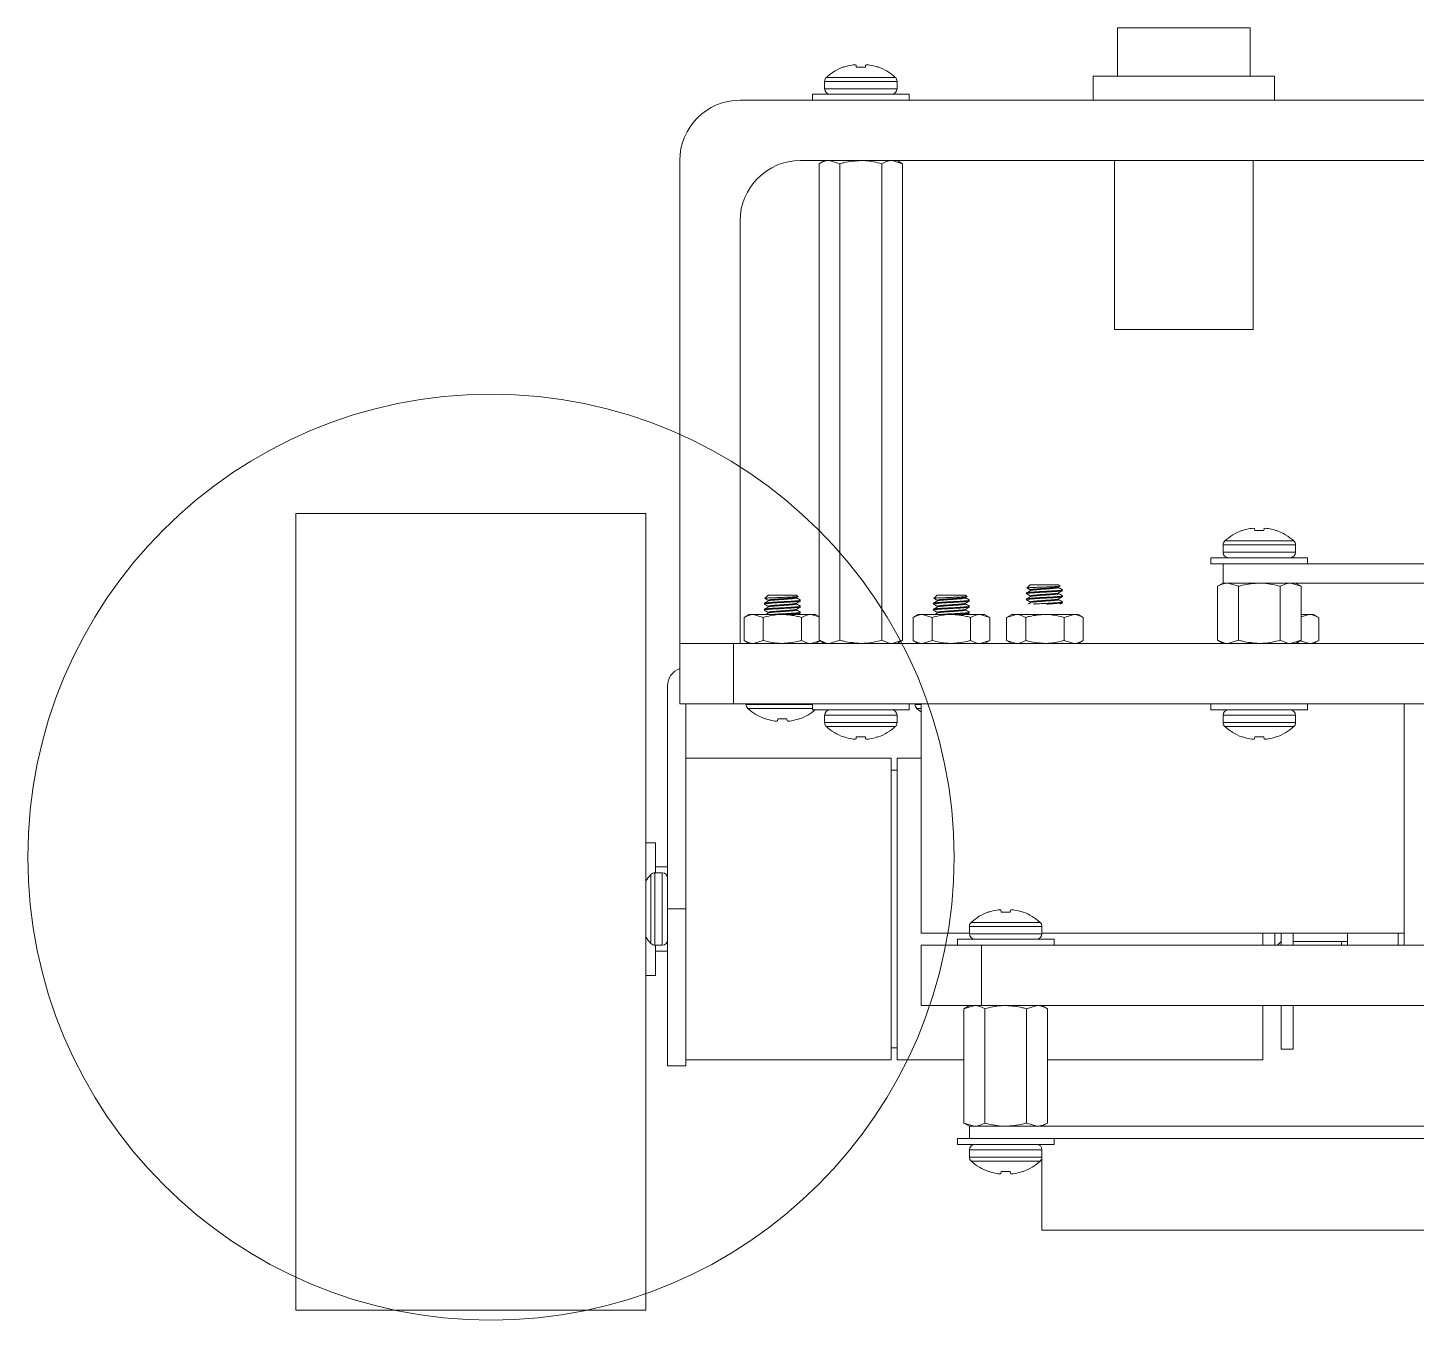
# Model space of a CAD drawing. Header units: inches. Extents: x -1846 to 3013, y 0 to 1997.
# Drawn here: x 2084.9 to 2142.4, y 309.6 to 363.2 of the extents above; entities that cross this region are included whole.
import ezdxf

# ---------------------------------------------------------------- set-up
doc = ezdxf.new("R2010")
doc.units = ezdxf.units.IN
doc.layers.get('0').update_dxf_attribs({"color": 2, "lineweight": 0})

msp = doc.modelspace()

# ---------------------------------------------------------------- linework, layer by layer
for p, q in [((2130.061, 363.179), (2130.061, 361.179)), ((2130.061, 363.179), (2135.561, 363.179)), ((2135.561, 363.179), (2135.561, 361.179)), ((2118.009, 361.125), (2120.863, 361.125)), ((2118.719, 361.554), (2118.745, 361.554)), ((2119.24, 361.637), (2119.247, 361.554)), ((2119.247, 361.554), (2119.625, 361.554)), ((2119.625, 361.554), (2119.632, 361.637)), ((2120.127, 361.554), (2120.152, 361.554)), ((2129.061, 361.179), (2129.061, 360.179)), ((2129.061, 361.179), (2136.561, 361.179)), ((2136.561, 361.179), (2136.561, 360.179)), ((2117.936, 360.959), (2117.936, 360.654)), ((2117.936, 360.959), (2120.936, 360.959)), ((2117.936, 360.654), (2120.936, 360.654)), ((2120.936, 360.654), (2120.936, 360.959)), ((2114.436, 360.179), (2194.436, 360.179)), ((2117.436, 360.429), (2117.436, 360.179)), ((2117.436, 360.429), (2121.436, 360.429)), ((2121.436, 360.179), (2121.436, 360.429)), ((2111.936, 337.679), (2111.936, 357.679)), ((2116.936, 357.679), (2191.936, 357.679)), ((2117.936, 357.679), (2117.704, 357.545)), ((2118.57, 357.545), (2118.137, 357.679)), ((2121.168, 357.545), (2120.735, 357.679)), ((2121.168, 357.545), (2120.936, 357.679)), ((2129.936, 350.679), (2129.936, 357.679)), ((2135.686, 350.679), (2135.686, 357.679)), ((2117.704, 357.545), (2117.704, 337.813)), ((2118.57, 357.545), (2118.57, 337.813)), ((2120.302, 357.545), (2120.302, 337.813)), ((2121.168, 357.545), (2121.168, 337.813)), ((2114.436, 355.179), (2114.436, 337.679)), ((2135.686, 350.679), (2129.936, 350.679)), ((2096.036, 310.067), (2096.036, 343.064)), ((2096.036, 343.064), (2110.536, 343.064)), ((2110.536, 310.067), (2110.536, 343.064)), ((2135.219, 342.354), (2135.245, 342.354)), ((2135.74, 342.437), (2135.747, 342.354)), ((2135.747, 342.354), (2136.125, 342.354)), ((2136.125, 342.354), (2136.132, 342.437)), ((2136.627, 342.354), (2136.652, 342.354)), ((2134.436, 341.759), (2134.436, 341.454)), ((2134.436, 341.759), (2137.436, 341.759)), ((2134.509, 341.925), (2137.363, 341.925)), ((2137.436, 341.454), (2137.436, 341.759)), ((2133.936, 341.229), (2133.936, 340.979)), ((2133.936, 341.229), (2137.936, 341.229)), ((2133.936, 340.979), (2134.436, 340.979)), ((2134.436, 341.454), (2137.436, 341.454)), ((2134.436, 340.979), (2134.436, 340.179)), ((2134.436, 340.979), (2134.613, 340.979)), ((2134.613, 340.979), (2137.259, 340.979)), ((2137.259, 340.979), (2171.613, 340.979)), ((2137.936, 340.979), (2137.936, 341.229)), ((2126.453, 340.109), (2126.324, 339.98)), ((2127.628, 340.109), (2126.453, 340.109)), ((2126.453, 339.897), (2126.453, 339.866)), ((2127.59, 340.039), (2127.532, 339.999)), ((2127.622, 340.017), (2127.692, 340.057)), ((2127.678, 340.058), (2127.628, 340.109)), ((2127.628, 339.991), (2127.628, 340.02)), ((2127.668, 339.843), (2127.668, 339.874)), ((2127.777, 339.859), (2127.79, 339.867)), ((2134.436, 340.179), (2134.204, 340.045)), ((2134.204, 340.045), (2134.204, 337.813)), ((2134.436, 340.179), (2174.436, 340.179)), ((2135.07, 340.045), (2134.637, 340.179)), ((2135.07, 340.045), (2135.07, 337.813)), ((2136.802, 340.045), (2136.802, 337.813)), ((2137.668, 340.045), (2137.235, 340.179)), ((2137.668, 340.045), (2137.436, 340.179)), ((2137.668, 340.045), (2137.668, 337.813)), ((2115.451, 339.345), (2115.44, 339.339)), ((2115.598, 339.679), (2115.469, 339.551)), ((2116.774, 339.679), (2115.598, 339.679)), ((2115.598, 339.468), (2115.598, 339.437)), ((2116.736, 339.61), (2116.678, 339.57)), ((2116.768, 339.587), (2116.838, 339.628)), ((2116.824, 339.629), (2116.774, 339.679)), ((2116.774, 339.562), (2116.774, 339.591)), ((2116.774, 339.312), (2116.774, 339.343)), ((2116.814, 339.414), (2116.814, 339.445)), ((2116.922, 339.43), (2116.936, 339.438)), ((2122.451, 339.345), (2122.44, 339.339)), ((2122.598, 339.679), (2122.469, 339.551)), ((2123.774, 339.679), (2122.598, 339.679)), ((2122.598, 339.468), (2122.598, 339.437)), ((2123.736, 339.61), (2123.678, 339.57)), ((2123.768, 339.587), (2123.838, 339.628)), ((2123.824, 339.629), (2123.774, 339.679)), ((2123.774, 339.562), (2123.774, 339.591)), ((2123.774, 339.312), (2123.774, 339.343)), ((2123.814, 339.414), (2123.814, 339.445)), ((2123.922, 339.43), (2123.936, 339.438)), ((2126.306, 339.774), (2126.295, 339.768)), ((2126.306, 339.524), (2126.295, 339.518)), ((2126.453, 339.647), (2126.453, 339.616)), ((2126.453, 339.397), (2126.453, 339.366)), ((2127.628, 339.741), (2127.628, 339.772)), ((2127.628, 339.491), (2127.628, 339.522)), ((2127.668, 339.593), (2127.668, 339.624)), ((2127.668, 339.343), (2127.668, 339.374)), ((2127.777, 339.609), (2127.79, 339.617)), ((2127.777, 339.359), (2127.79, 339.367)), ((2114.811, 338.879), (2114.598, 338.757)), ((2114.598, 337.802), (2114.598, 338.757)), ((2114.811, 338.879), (2114.995, 338.879)), ((2115.392, 338.757), (2114.995, 338.879)), ((2116.186, 338.879), (2114.995, 338.879)), ((2115.392, 337.802), (2115.392, 338.757)), ((2115.451, 339.095), (2115.44, 339.089)), ((2115.598, 339.218), (2115.598, 339.187)), ((2115.598, 338.968), (2115.598, 338.937)), ((2116.186, 338.879), (2117.377, 338.879)), ((2116.774, 339.062), (2116.774, 339.093)), ((2116.814, 339.164), (2116.814, 339.195)), ((2116.814, 338.914), (2116.814, 338.945)), ((2116.922, 339.18), (2116.936, 339.188)), ((2116.922, 338.93), (2116.936, 338.938)), ((2116.98, 337.802), (2116.98, 338.757)), ((2117.704, 338.778), (2117.377, 338.879)), ((2117.377, 338.879), (2117.561, 338.879)), ((2117.704, 338.797), (2117.561, 338.879)), ((2121.811, 338.879), (2121.598, 338.757)), ((2121.598, 337.802), (2121.598, 338.757)), ((2121.811, 338.879), (2121.995, 338.879)), ((2122.392, 338.757), (2121.995, 338.879)), ((2123.186, 338.879), (2121.995, 338.879)), ((2122.392, 337.802), (2122.392, 338.757)), ((2122.451, 339.095), (2122.44, 339.089)), ((2122.598, 339.218), (2122.598, 339.187)), ((2122.598, 338.968), (2122.598, 338.937)), ((2123.186, 338.879), (2124.377, 338.879)), ((2123.774, 339.062), (2123.774, 339.093)), ((2123.814, 339.164), (2123.814, 339.195)), ((2123.814, 338.914), (2123.814, 338.945)), ((2123.922, 339.18), (2123.936, 339.188)), ((2123.922, 338.93), (2123.936, 338.938)), ((2123.98, 337.802), (2123.98, 338.757)), ((2124.774, 338.757), (2124.377, 338.879)), ((2124.377, 338.879), (2124.561, 338.879)), ((2124.774, 338.757), (2124.561, 338.879)), ((2124.774, 337.802), (2124.774, 338.757)), ((2125.686, 338.879), (2125.473, 338.757)), ((2125.473, 338.757), (2125.87, 338.879)), ((2125.473, 338.757), (2125.473, 337.802)), ((2125.686, 338.879), (2125.87, 338.879)), ((2125.87, 338.879), (2127.061, 338.879)), ((2126.267, 338.757), (2126.267, 337.802)), ((2127.061, 338.879), (2128.252, 338.879)), ((2127.855, 338.757), (2128.252, 338.879)), ((2127.855, 338.757), (2127.855, 337.802)), ((2128.252, 338.879), (2128.436, 338.879)), ((2128.649, 338.757), (2128.436, 338.879)), ((2128.649, 338.757), (2128.649, 337.802)), ((2137.668, 338.776), (2138.002, 338.879)), ((2137.668, 338.879), (2138.002, 338.879)), ((2138.002, 338.879), (2138.186, 338.879)), ((2138.399, 338.757), (2138.186, 338.879)), ((2138.399, 338.757), (2138.399, 337.802)), ((2111.936, 337.679), (2112.076, 337.679)), ((2111.936, 335.179), (2111.936, 337.679)), ((2112.076, 337.679), (2114.162, 337.679)), ((2114.162, 337.679), (2114.162, 335.179)), ((2148.176, 337.679), (2114.162, 337.679)), ((2114.598, 337.802), (2114.811, 337.679)), ((2115.392, 337.802), (2114.995, 337.679)), ((2115.601, 337.683), (2115.595, 337.679)), ((2116.922, 337.68), (2116.936, 337.688)), ((2117.774, 337.802), (2117.377, 337.679)), ((2117.561, 337.679), (2117.748, 337.788)), ((2117.704, 337.813), (2117.936, 337.679)), ((2118.57, 337.813), (2118.137, 337.679)), ((2121.168, 337.813), (2120.735, 337.679)), ((2120.936, 337.679), (2121.168, 337.813)), ((2121.598, 337.802), (2121.811, 337.679)), ((2122.392, 337.802), (2121.995, 337.679)), ((2122.601, 337.683), (2122.595, 337.679)), ((2123.922, 337.68), (2123.936, 337.688)), ((2124.774, 337.802), (2124.377, 337.679)), ((2124.561, 337.679), (2124.774, 337.802)), ((2125.473, 337.802), (2125.686, 337.679)), ((2125.473, 337.802), (2125.87, 337.679)), ((2127.756, 337.679), (2127.807, 337.709)), ((2127.855, 337.802), (2128.252, 337.679)), ((2128.436, 337.679), (2128.649, 337.802)), ((2134.204, 337.813), (2134.436, 337.679)), ((2135.07, 337.813), (2134.637, 337.679)), ((2137.668, 337.813), (2137.235, 337.679)), ((2137.436, 337.679), (2137.668, 337.813)), ((2137.506, 337.679), (2137.557, 337.709)), ((2137.605, 337.802), (2138.002, 337.679)), ((2138.186, 337.679), (2138.399, 337.802)), ((2111.436, 326.679), (2111.436, 335.929)), ((2114.162, 335.179), (2111.936, 335.179)), ((2112.186, 326.679), (2112.186, 335.179)), ((2148.176, 335.179), (2114.162, 335.179)), ((2114.686, 335.179), (2114.686, 335.15)), ((2117.436, 335.15), (2114.686, 335.15)), ((2117.436, 334.984), (2114.759, 334.984)), ((2117.436, 335.179), (2117.436, 334.929)), ((2121.436, 334.929), (2117.436, 334.929)), ((2117.936, 334.704), (2117.936, 334.4)), ((2120.936, 334.704), (2117.936, 334.704)), ((2120.936, 334.4), (2120.936, 334.704)), ((2121.436, 334.929), (2121.436, 335.179)), ((2121.686, 335.179), (2121.686, 335.15)), ((2121.936, 335.15), (2121.686, 335.15)), ((2121.936, 334.984), (2121.759, 334.984)), ((2121.936, 335.179), (2121.936, 325.679)), ((2133.936, 335.179), (2133.936, 334.929)), ((2137.936, 334.929), (2133.936, 334.929)), ((2134.436, 334.704), (2134.436, 334.4)), ((2137.436, 334.704), (2134.436, 334.704)), ((2137.436, 334.4), (2137.436, 334.704)), ((2137.936, 334.929), (2137.936, 335.179)), ((2141.936, 335.179), (2141.936, 325.679)), ((2115.495, 334.555), (2115.469, 334.555)), ((2115.997, 334.555), (2115.99, 334.472)), ((2116.375, 334.555), (2115.997, 334.555)), ((2116.382, 334.472), (2116.375, 334.555)), ((2116.902, 334.555), (2116.877, 334.555)), ((2120.936, 334.4), (2117.936, 334.4)), ((2120.863, 334.234), (2118.009, 334.234)), ((2137.436, 334.4), (2134.436, 334.4)), ((2137.363, 334.234), (2134.509, 334.234)), ((2118.745, 333.805), (2118.719, 333.805)), ((2119.247, 333.805), (2119.24, 333.722)), ((2119.625, 333.805), (2119.247, 333.805)), ((2119.632, 333.722), (2119.625, 333.805)), ((2120.152, 333.805), (2120.127, 333.805)), ((2135.245, 333.805), (2135.219, 333.805)), ((2135.747, 333.805), (2135.74, 333.722)), ((2136.125, 333.805), (2135.747, 333.805)), ((2136.132, 333.722), (2136.125, 333.805)), ((2136.652, 333.805), (2136.627, 333.805)), ((2120.686, 332.929), (2112.186, 332.929)), ((2120.686, 320.429), (2120.686, 332.929)), ((2121.936, 332.929), (2120.936, 332.929)), ((2120.936, 320.429), (2120.936, 332.929)), ((2120.936, 332.429), (2120.686, 332.429)), ((2110.936, 329.421), (2110.536, 329.421)), ((2110.936, 329.421), (2110.936, 328.179)), ((2111.436, 328.429), (2110.936, 328.429)), ((2110.741, 325.252), (2110.741, 328.106)), ((2111.211, 328.179), (2110.907, 328.179)), ((2110.907, 325.179), (2110.907, 328.179)), ((2111.211, 325.179), (2111.211, 328.179)), ((2111.436, 326.679), (2112.186, 326.679)), ((2111.436, 320.179), (2111.436, 326.679)), ((2112.186, 326.679), (2112.186, 320.179)), ((2125.239, 326.637), (2125.246, 326.554)), ((2125.625, 326.554), (2125.632, 326.637)), ((2124.009, 326.125), (2126.863, 326.125)), ((2124.719, 326.554), (2124.744, 326.554)), ((2125.246, 326.554), (2125.625, 326.554)), ((2126.127, 326.554), (2126.152, 326.554)), ((2121.936, 325.679), (2123.936, 325.679)), ((2123.936, 325.959), (2123.936, 325.654)), ((2123.936, 325.959), (2126.936, 325.959)), ((2123.936, 325.654), (2126.936, 325.654)), ((2126.936, 325.654), (2126.936, 325.959)), ((2126.936, 325.679), (2141.936, 325.679)), ((2136.086, 325.179), (2136.086, 325.679)), ((2136.586, 325.179), (2136.586, 325.679)), ((2136.836, 325.679), (2136.836, 325.179)), ((2137.336, 325.679), (2137.336, 325.179)), ((2139.586, 325.679), (2139.586, 325.179)), ((2141.686, 325.679), (2141.686, 325.179)), ((2141.936, 325.679), (2141.936, 325.179)), ((2110.907, 325.179), (2111.211, 325.179)), ((2110.936, 325.179), (2110.936, 324.01)), ((2110.936, 324.929), (2111.436, 324.929)), ((2121.936, 322.679), (2121.936, 325.179)), ((2121.936, 325.179), (2124.436, 325.179)), ((2123.436, 325.429), (2123.436, 325.179)), ((2123.436, 325.429), (2123.715, 325.429)), ((2123.715, 325.429), (2127.436, 325.429)), ((2124.436, 325.179), (2124.436, 322.679)), ((2124.436, 325.179), (2146.936, 325.179)), ((2127.436, 325.179), (2127.436, 325.429)), ((2136.686, 325.179), (2136.836, 325.329)), ((2137.336, 325.329), (2139.586, 325.329)), ((2139.336, 325.329), (2139.336, 325.179)), ((2110.536, 323.921), (2110.936, 323.921)), ((2110.936, 324.01), (2110.936, 323.921)), ((2124.436, 322.679), (2121.936, 322.679)), ((2123.936, 322.679), (2123.704, 322.545)), ((2123.704, 322.545), (2124.137, 322.679)), ((2124.436, 322.679), (2146.936, 322.679)), ((2126.302, 322.545), (2126.735, 322.679)), ((2127.168, 322.545), (2126.936, 322.679)), ((2136.086, 320.429), (2136.086, 322.679)), ((2136.836, 322.679), (2136.836, 320.879)), ((2137.336, 322.679), (2137.336, 320.879)), ((2123.704, 317.813), (2123.704, 322.545)), ((2124.57, 317.813), (2124.57, 322.545)), ((2126.302, 317.813), (2126.302, 322.545)), ((2127.168, 317.813), (2127.168, 322.545)), ((2120.686, 320.929), (2120.936, 320.929)), ((2136.836, 320.879), (2137.336, 320.879)), ((2112.186, 320.429), (2120.686, 320.429)), ((2120.936, 320.429), (2123.704, 320.429)), ((2127.168, 320.429), (2136.086, 320.429)), ((2111.436, 320.179), (2112.186, 320.179)), ((2123.704, 317.813), (2123.936, 317.679)), ((2123.704, 317.813), (2124.137, 317.679)), ((2123.936, 317.679), (2123.936, 317.179)), ((2123.936, 317.679), (2183.436, 317.679)), ((2126.302, 317.813), (2126.735, 317.679)), ((2126.936, 317.679), (2127.168, 317.813)), ((2123.436, 317.179), (2123.436, 316.929)), ((2123.936, 317.179), (2123.436, 317.179)), ((2127.11, 316.929), (2123.436, 316.929)), ((2123.936, 317.179), (2124.113, 317.179)), ((2126.759, 317.179), (2124.113, 317.179)), ((2126.759, 317.179), (2182.113, 317.179)), ((2127.436, 316.929), (2127.11, 316.929)), ((2127.436, 316.929), (2127.436, 317.179)), ((2123.936, 316.704), (2123.936, 316.4)), ((2126.936, 316.704), (2123.936, 316.704)), ((2126.936, 316.4), (2123.936, 316.4)), ((2126.936, 316.4), (2126.936, 316.704)), ((2126.936, 313.379), (2126.936, 316.4)), ((2126.863, 316.234), (2124.009, 316.234)), ((2124.745, 315.805), (2124.719, 315.805)), ((2125.247, 315.805), (2125.24, 315.722)), ((2125.625, 315.805), (2125.247, 315.805)), ((2125.632, 315.722), (2125.625, 315.805)), ((2126.152, 315.805), (2126.127, 315.805)), ((2181.936, 313.379), (2126.936, 313.379)), ((2096.036, 310.067), (2110.536, 310.067))]:
    msp.add_line(p, q)
at = {"flags": 128}
msp.add_lwpolyline([(2121.759, 334.984), (2121.87, 334.889), (2121.936, 334.839)], dxfattribs=at)
msp.add_circle((2104.117, 328.825), 19.18)
for centre, radius, start, end in [((2118.161, 360.959), 0.225, 132.49273, 180), ((2119.436, 359.567), 2.113, 109.82503, 132.49273), ((2119.436, 359.551), 2.119, 100.1662, 109.02704), ((2119.31, 359.863), 1.791, 93.96401, 97.98421), ((2119.128, 361.299), 0.355, 71.73106, 80.54851), ((2119.743, 361.299), 0.355, 99.45149, 108.26894), ((2119.561, 359.863), 1.791, 82.01579, 86.03599), ((2119.436, 359.551), 2.119, 70.97296, 79.8338), ((2119.436, 359.567), 2.113, 47.50727, 70.17497), ((2120.711, 360.959), 0.225, 0, 47.50727), ((2118.161, 360.654), 0.225, 180, 270), ((2120.711, 360.654), 0.225, 270, 0), ((2114.436, 357.679), 2.5, 90, 180), ((2116.936, 355.179), 2.5, 90, 180), ((2135.936, 340.367), 2.113, 109.82503, 132.49273), ((2135.936, 340.351), 2.119, 100.1662, 109.02704), ((2135.81, 340.663), 1.791, 93.96401, 97.98421), ((2135.628, 342.099), 0.355, 71.73106, 80.54851), ((2136.243, 342.099), 0.355, 99.45149, 108.26894), ((2136.061, 340.663), 1.791, 82.01579, 86.03599), ((2135.936, 340.351), 2.119, 70.97296, 79.8338), ((2135.936, 340.367), 2.112, 47.50727, 70.17497), ((2134.661, 341.759), 0.225, 132.49273, 180), ((2137.211, 341.759), 0.225, 0, 47.50727), ((2134.661, 341.454), 0.225, 180, 270), ((2137.211, 341.454), 0.225, 270, 0), ((2112.186, 335.929), 0.75, 109.47122, 180), ((2114.911, 335.15), 0.225, 180, 227.50727), ((2116.186, 336.542), 2.112, 227.50727, 250.17497), ((2116.186, 336.542), 2.113, 289.82503, 310.2428), ((2118.161, 334.704), 0.225, 90, 180), ((2120.711, 334.704), 0.225, 0, 90), ((2121.911, 335.15), 0.225, 180, 227.50727), ((2134.661, 334.704), 0.225, 90, 180), ((2137.211, 334.704), 0.225, 0, 90), ((2116.186, 336.558), 2.119, 250.97296, 259.8338), ((2116.06, 336.246), 1.791, 262.01579, 266.03599), ((2115.878, 334.809), 0.355, 279.45149, 288.26894), ((2116.493, 334.809), 0.355, 251.73106, 260.54851), ((2116.311, 336.246), 1.791, 273.96401, 277.98421), ((2116.186, 336.558), 2.119, 280.1662, 289.02704), ((2118.161, 334.4), 0.225, 180, 227.50727), ((2119.436, 335.792), 2.112, 227.50727, 250.17497), ((2119.436, 335.792), 2.113, 289.82503, 312.49273), ((2120.711, 334.4), 0.225, 312.49273, 0), ((2134.661, 334.4), 0.225, 180, 227.50727), ((2135.936, 335.792), 2.112, 227.50727, 250.17497), ((2135.936, 335.792), 2.113, 289.82503, 312.49273), ((2137.211, 334.4), 0.225, 312.49273, 0), ((2119.436, 335.808), 2.119, 250.97296, 259.8338), ((2119.31, 335.496), 1.791, 262.01579, 266.03599), ((2119.128, 334.059), 0.355, 279.45149, 288.26894), ((2119.743, 334.059), 0.355, 251.73106, 260.54851), ((2119.561, 335.496), 1.791, 273.96401, 277.98421), ((2119.436, 335.808), 2.119, 280.1662, 289.02704), ((2135.936, 335.808), 2.119, 250.97296, 259.8338), ((2135.81, 335.496), 1.791, 262.01579, 266.03599), ((2135.628, 334.059), 0.355, 279.45149, 288.26894), ((2136.243, 334.059), 0.355, 251.73106, 260.54851), ((2136.061, 335.496), 1.791, 273.96401, 277.98421), ((2135.936, 335.808), 2.119, 280.1662, 289.02704), ((2112.298, 326.679), 2.112, 137.50727, 146.54505), ((2110.907, 327.954), 0.225, 90, 137.50727), ((2111.211, 327.954), 0.225, 0, 90), ((2125.435, 324.551), 2.119, 100.1662, 109.02704), ((2125.31, 324.863), 1.791, 93.96401, 97.98421), ((2125.128, 326.299), 0.355, 71.73106, 80.54851), ((2125.743, 326.299), 0.355, 99.45149, 108.26894), ((2125.561, 324.863), 1.791, 82.01579, 86.03599), ((2125.436, 324.551), 2.119, 70.97296, 79.8338), ((2124.161, 325.959), 0.225, 132.49273, 180), ((2125.436, 324.567), 2.113, 109.82503, 132.49273), ((2125.436, 324.567), 2.112, 47.50727, 70.17497), ((2126.711, 325.959), 0.225, 0, 47.50727), ((2112.298, 326.679), 2.113, 213.45495, 222.49273), ((2124.161, 325.654), 0.225, 180, 270), ((2126.711, 325.654), 0.225, 270, 0), ((2110.907, 325.404), 0.225, 222.49273, 270), ((2111.211, 325.404), 0.225, 270, 0), ((2124.161, 316.704), 0.225, 90, 180), ((2126.711, 316.704), 0.225, 0, 90), ((2124.161, 316.4), 0.225, 180, 227.50727), ((2126.711, 316.4), 0.225, 312.49273, 0), ((2125.436, 317.792), 2.112, 227.50727, 250.17497), ((2125.436, 317.808), 2.119, 250.97296, 259.8338), ((2125.31, 317.496), 1.791, 262.01579, 266.03599), ((2125.128, 316.059), 0.355, 279.45149, 288.26894), ((2125.743, 316.059), 0.355, 251.73106, 260.54851), ((2125.561, 317.496), 1.791, 273.96401, 277.98421), ((2125.436, 317.808), 2.119, 280.1662, 289.02704), ((2125.436, 317.792), 2.113, 289.82503, 312.49273)]:
    msp.add_arc(centre, radius, start, end)
for points, knots in [([(2118.137, 357.679), (2118.127, 357.679), (2117.98, 357.677), (2117.837, 357.609), (2117.704, 357.545)], [0, 0, 0, 0, 0.0701596, 1, 1, 1, 1]), ([(2119.436, 357.679), (2119.2, 357.662), (2118.907, 357.64), (2118.625, 357.561), (2118.57, 357.545)], [0, 0, 0, 0, 0.804908, 1, 1, 1, 1]), ([(2120.302, 357.545), (2120.079, 357.601), (2119.793, 357.672), (2119.5, 357.678), (2119.436, 357.679)], [0, 0, 0, 0, 0.7806222, 1, 1, 1, 1]), ([(2120.735, 357.679), (2120.725, 357.679), (2120.578, 357.677), (2120.435, 357.609), (2120.302, 357.545)], [0, 0, 0, 0, 0.07016, 1, 1, 1, 1]), ([(2127.668, 339.874), (2127.606, 339.869), (2127.479, 339.859), (2127.197, 339.842), (2126.898, 339.828), (2126.619, 339.812), (2126.405, 339.795), (2126.288, 339.781), (2126.279, 339.764), (2126.368, 339.754), (2126.412, 339.749)], [0, 0, 0, 0, 0.124092, 0.251443, 0.373754, 0.5, 0.626246, 0.748557, 0.875908, 1, 1, 1, 1]), ([(2126.294, 339.987), (2126.321, 339.971), (2126.374, 339.94), (2126.427, 339.91), (2126.453, 339.895)], [0, 0, 0, 0, 0.514957, 1, 1, 1, 1]), ([(2127.668, 339.843), (2127.606, 339.838), (2127.479, 339.828), (2127.197, 339.811), (2126.898, 339.797), (2126.618, 339.78), (2126.407, 339.764), (2126.288, 339.751), (2126.299, 339.741), (2126.304, 339.737)], [0, 0, 0, 0, 0.146168, 0.296176, 0.440247, 0.588953, 0.737659, 0.88173, 1, 1, 1, 1]), ([(2126.455, 339.862), (2126.429, 339.846), (2126.383, 339.82), (2126.338, 339.793), (2126.32, 339.783)], [0, 0, 0, 0, 0.593966, 1, 1, 1, 1]), ([(2126.329, 339.975), (2126.329, 339.976), (2126.329, 339.981), (2126.418, 339.988), (2126.578, 339.996), (2126.791, 340.005), (2127.026, 340.013), (2127.257, 340.022), (2127.458, 340.031), (2127.547, 340.037), (2127.59, 340.039)], [0, 0, 0, 0, 0.074664, 0.212696, 0.350022, 0.483013, 0.616006, 0.748639, 0.876595, 1, 1, 1, 1]), ([(2127.616, 339.995), (2127.62, 339.991), (2127.632, 339.982), (2127.543, 339.968), (2127.381, 339.953), (2127.164, 339.936), (2126.929, 339.922), (2126.71, 339.905), (2126.544, 339.889), (2126.451, 339.876), (2126.459, 339.866), (2126.463, 339.862)], [0, 0, 0, 0, 0.087721, 0.203953, 0.320185, 0.439481, 0.55404, 0.672297, 0.790555, 0.905113, 1, 1, 1, 1]), ([(2127.532, 339.999), (2127.483, 339.994), (2127.384, 339.984), (2127.163, 339.967), (2126.929, 339.953), (2126.709, 339.937), (2126.545, 339.92), (2126.457, 339.909), (2126.462, 339.9), (2126.464, 339.897)], [0, 0, 0, 0, 0.1521032, 0.3082165, 0.4581302, 0.6128838, 0.7676374, 0.917551, 1, 1, 1, 1]), ([(2127.532, 339.999), (2127.574, 340.004), (2127.62, 340.01), (2127.617, 340.016), (2127.617, 340.016)], [0, 0, 0, 0, 0.886251, 1, 1, 1, 1]), ([(2127.677, 340.05), (2127.678, 340.05), (2127.682, 340.047), (2127.642, 340.043), (2127.599, 340.04), (2127.59, 340.039)], [0, 0, 0, 0, 0.080476, 0.820611, 1, 1, 1, 1]), ([(2127.788, 339.901), (2127.76, 339.917), (2127.706, 339.948), (2127.652, 339.98), (2127.625, 339.995)], [0, 0, 0, 0, 0.5001829, 1, 1, 1, 1]), ([(2127.628, 339.773), (2127.655, 339.789), (2127.704, 339.817), (2127.752, 339.845), (2127.774, 339.858)], [0, 0, 0, 0, 0.555499, 1, 1, 1, 1]), ([(2127.775, 339.901), (2127.781, 339.897), (2127.796, 339.888), (2127.715, 339.879), (2127.668, 339.874)], [0, 0, 0, 0, 0.413186, 1, 1, 1, 1]), ([(2127.775, 339.867), (2127.779, 339.864), (2127.791, 339.856), (2127.716, 339.848), (2127.668, 339.843)], [0, 0, 0, 0, 0.355149, 1, 1, 1, 1]), ([(2134.637, 340.179), (2134.627, 340.179), (2134.48, 340.177), (2134.337, 340.109), (2134.204, 340.045)], [0, 0, 0, 0, 0.07016, 1, 1, 1, 1]), ([(2135.936, 340.179), (2135.7, 340.162), (2135.407, 340.14), (2135.125, 340.061), (2135.07, 340.045)], [0, 0, 0, 0, 0.804908, 1, 1, 1, 1]), ([(2136.802, 340.045), (2136.579, 340.101), (2136.293, 340.172), (2136, 340.178), (2135.936, 340.179)], [0, 0, 0, 0, 0.780622, 1, 1, 1, 1]), ([(2137.235, 340.179), (2137.225, 340.179), (2137.078, 340.177), (2136.935, 340.109), (2136.802, 340.045)], [0, 0, 0, 0, 0.07016, 1, 1, 1, 1]), ([(2116.814, 339.445), (2116.751, 339.44), (2116.624, 339.43), (2116.343, 339.413), (2116.044, 339.399), (2115.765, 339.382), (2115.55, 339.366), (2115.434, 339.352), (2115.425, 339.335), (2115.514, 339.325), (2115.558, 339.32)], [0, 0, 0, 0, 0.124092, 0.251443, 0.373754, 0.5, 0.626246, 0.748557, 0.875908, 1, 1, 1, 1]), ([(2115.44, 339.558), (2115.467, 339.542), (2115.52, 339.511), (2115.573, 339.48), (2115.598, 339.466)], [0, 0, 0, 0, 0.514957, 1, 1, 1, 1]), ([(2116.814, 339.414), (2116.751, 339.409), (2116.624, 339.399), (2116.343, 339.382), (2116.044, 339.368), (2115.764, 339.351), (2115.553, 339.335), (2115.434, 339.322), (2115.445, 339.312), (2115.45, 339.307)], [0, 0, 0, 0, 0.146168, 0.296176, 0.440247, 0.588953, 0.737659, 0.88173, 1, 1, 1, 1]), ([(2115.44, 339.308), (2115.467, 339.292), (2115.52, 339.261), (2115.573, 339.23), (2115.598, 339.216)], [0, 0, 0, 0, 0.514957, 1, 1, 1, 1]), ([(2115.601, 339.433), (2115.574, 339.417), (2115.529, 339.391), (2115.484, 339.364), (2115.466, 339.353)], [0, 0, 0, 0, 0.593966, 1, 1, 1, 1]), ([(2115.475, 339.545), (2115.475, 339.547), (2115.475, 339.552), (2115.563, 339.558), (2115.724, 339.567), (2115.937, 339.576), (2116.172, 339.584), (2116.403, 339.593), (2116.604, 339.602), (2116.692, 339.607), (2116.736, 339.61)], [0, 0, 0, 0, 0.074664, 0.212696, 0.350022, 0.483013, 0.616006, 0.748639, 0.876595, 1, 1, 1, 1]), ([(2116.761, 339.566), (2116.766, 339.562), (2116.777, 339.553), (2116.689, 339.539), (2116.526, 339.524), (2116.31, 339.507), (2116.075, 339.493), (2115.856, 339.476), (2115.69, 339.46), (2115.597, 339.447), (2115.605, 339.437), (2115.608, 339.432)], [0, 0, 0, 0, 0.087721, 0.203953, 0.320185, 0.439481, 0.55404, 0.672297, 0.790555, 0.905113, 1, 1, 1, 1]), ([(2116.761, 339.316), (2116.766, 339.312), (2116.777, 339.303), (2116.689, 339.289), (2116.526, 339.274), (2116.31, 339.257), (2116.075, 339.243), (2115.856, 339.226), (2115.69, 339.21), (2115.597, 339.197), (2115.605, 339.187), (2115.608, 339.182)], [0, 0, 0, 0, 0.087721, 0.203953, 0.320185, 0.439481, 0.55404, 0.672297, 0.790555, 0.905113, 1, 1, 1, 1]), ([(2116.678, 339.57), (2116.629, 339.565), (2116.529, 339.555), (2116.309, 339.538), (2116.075, 339.524), (2115.855, 339.507), (2115.691, 339.491), (2115.602, 339.479), (2115.608, 339.471), (2115.61, 339.468)], [0, 0, 0, 0, 0.1521032, 0.3082165, 0.4581302, 0.6128838, 0.7676374, 0.917551, 1, 1, 1, 1]), ([(2116.762, 339.344), (2116.765, 339.341), (2116.773, 339.333), (2116.688, 339.32), (2116.527, 339.305), (2116.31, 339.288), (2116.075, 339.274), (2115.855, 339.257), (2115.691, 339.241), (2115.602, 339.229), (2115.608, 339.221), (2115.61, 339.218)], [0, 0, 0, 0, 0.065698, 0.189046, 0.312395, 0.438996, 0.560569, 0.686067, 0.811565, 0.933138, 1, 1, 1, 1]), ([(2116.678, 339.57), (2116.719, 339.575), (2116.766, 339.581), (2116.763, 339.587), (2116.763, 339.587)], [0, 0, 0, 0, 0.886251, 1, 1, 1, 1]), ([(2116.823, 339.621), (2116.823, 339.621), (2116.828, 339.618), (2116.788, 339.614), (2116.744, 339.611), (2116.736, 339.61)], [0, 0, 0, 0, 0.080476, 0.820611, 1, 1, 1, 1]), ([(2116.933, 339.472), (2116.906, 339.487), (2116.852, 339.519), (2116.797, 339.55), (2116.77, 339.566)], [0, 0, 0, 0, 0.5001829, 1, 1, 1, 1]), ([(2116.933, 339.222), (2116.906, 339.237), (2116.852, 339.269), (2116.797, 339.3), (2116.77, 339.316)], [0, 0, 0, 0, 0.5001829, 1, 1, 1, 1]), ([(2116.773, 339.344), (2116.8, 339.359), (2116.849, 339.388), (2116.898, 339.416), (2116.919, 339.429)], [0, 0, 0, 0, 0.555499, 1, 1, 1, 1]), ([(2116.92, 339.472), (2116.926, 339.468), (2116.941, 339.459), (2116.861, 339.45), (2116.814, 339.445)], [0, 0, 0, 0, 0.413186, 1, 1, 1, 1]), ([(2116.921, 339.438), (2116.925, 339.435), (2116.937, 339.426), (2116.862, 339.419), (2116.814, 339.414)], [0, 0, 0, 0, 0.355149, 1, 1, 1, 1]), ([(2123.814, 339.445), (2123.751, 339.44), (2123.624, 339.43), (2123.343, 339.413), (2123.044, 339.399), (2122.765, 339.382), (2122.55, 339.366), (2122.434, 339.352), (2122.425, 339.335), (2122.514, 339.325), (2122.558, 339.32)], [0, 0, 0, 0, 0.124092, 0.251443, 0.373754, 0.5, 0.626246, 0.748557, 0.875908, 1, 1, 1, 1]), ([(2122.44, 339.558), (2122.467, 339.542), (2122.52, 339.511), (2122.573, 339.48), (2122.598, 339.466)], [0, 0, 0, 0, 0.514957, 1, 1, 1, 1]), ([(2123.814, 339.414), (2123.751, 339.409), (2123.624, 339.399), (2123.343, 339.382), (2123.044, 339.368), (2122.764, 339.351), (2122.553, 339.335), (2122.434, 339.322), (2122.445, 339.312), (2122.45, 339.307)], [0, 0, 0, 0, 0.146168, 0.296176, 0.440247, 0.588953, 0.737659, 0.88173, 1, 1, 1, 1]), ([(2122.44, 339.308), (2122.467, 339.292), (2122.52, 339.261), (2122.573, 339.23), (2122.598, 339.216)], [0, 0, 0, 0, 0.514957, 1, 1, 1, 1]), ([(2122.601, 339.433), (2122.574, 339.417), (2122.529, 339.391), (2122.484, 339.364), (2122.466, 339.353)], [0, 0, 0, 0, 0.593966, 1, 1, 1, 1]), ([(2122.475, 339.545), (2122.475, 339.547), (2122.475, 339.552), (2122.563, 339.558), (2122.724, 339.567), (2122.937, 339.576), (2123.172, 339.584), (2123.403, 339.593), (2123.604, 339.602), (2123.692, 339.607), (2123.736, 339.61)], [0, 0, 0, 0, 0.074664, 0.212696, 0.350022, 0.483013, 0.616006, 0.748639, 0.876595, 1, 1, 1, 1]), ([(2123.761, 339.566), (2123.766, 339.562), (2123.777, 339.553), (2123.689, 339.539), (2123.526, 339.524), (2123.31, 339.507), (2123.075, 339.493), (2122.856, 339.476), (2122.69, 339.46), (2122.597, 339.447), (2122.605, 339.437), (2122.608, 339.432)], [0, 0, 0, 0, 0.087721, 0.203953, 0.320185, 0.439481, 0.55404, 0.672297, 0.790555, 0.905113, 1, 1, 1, 1]), ([(2123.761, 339.316), (2123.766, 339.312), (2123.777, 339.303), (2123.689, 339.289), (2123.526, 339.274), (2123.31, 339.257), (2123.075, 339.243), (2122.856, 339.226), (2122.69, 339.21), (2122.597, 339.197), (2122.605, 339.187), (2122.608, 339.182)], [0, 0, 0, 0, 0.087721, 0.203953, 0.320185, 0.439481, 0.55404, 0.672297, 0.790555, 0.905113, 1, 1, 1, 1]), ([(2123.678, 339.57), (2123.629, 339.565), (2123.529, 339.555), (2123.309, 339.538), (2123.075, 339.524), (2122.855, 339.507), (2122.691, 339.491), (2122.602, 339.479), (2122.608, 339.471), (2122.61, 339.468)], [0, 0, 0, 0, 0.1521032, 0.3082165, 0.4581302, 0.6128838, 0.7676374, 0.917551, 1, 1, 1, 1]), ([(2123.762, 339.344), (2123.765, 339.341), (2123.773, 339.333), (2123.688, 339.32), (2123.527, 339.305), (2123.31, 339.288), (2123.075, 339.274), (2122.855, 339.257), (2122.691, 339.241), (2122.602, 339.229), (2122.608, 339.221), (2122.61, 339.218)], [0, 0, 0, 0, 0.065698, 0.189046, 0.312395, 0.438996, 0.560569, 0.686067, 0.811565, 0.933138, 1, 1, 1, 1]), ([(2123.678, 339.57), (2123.719, 339.575), (2123.766, 339.581), (2123.763, 339.587), (2123.763, 339.587)], [0, 0, 0, 0, 0.886251, 1, 1, 1, 1]), ([(2123.823, 339.621), (2123.823, 339.621), (2123.828, 339.618), (2123.788, 339.614), (2123.744, 339.611), (2123.736, 339.61)], [0, 0, 0, 0, 0.080476, 0.820611, 1, 1, 1, 1]), ([(2123.933, 339.472), (2123.906, 339.487), (2123.852, 339.519), (2123.797, 339.55), (2123.77, 339.566)], [0, 0, 0, 0, 0.5001829, 1, 1, 1, 1]), ([(2123.933, 339.222), (2123.906, 339.237), (2123.852, 339.269), (2123.797, 339.3), (2123.77, 339.316)], [0, 0, 0, 0, 0.5001829, 1, 1, 1, 1]), ([(2123.773, 339.344), (2123.8, 339.359), (2123.849, 339.388), (2123.898, 339.416), (2123.919, 339.429)], [0, 0, 0, 0, 0.555499, 1, 1, 1, 1]), ([(2123.92, 339.472), (2123.926, 339.468), (2123.941, 339.459), (2123.861, 339.45), (2123.814, 339.445)], [0, 0, 0, 0, 0.413186, 1, 1, 1, 1]), ([(2123.921, 339.438), (2123.925, 339.435), (2123.937, 339.426), (2123.862, 339.419), (2123.814, 339.414)], [0, 0, 0, 0, 0.355149, 1, 1, 1, 1]), ([(2127.668, 339.624), (2127.606, 339.619), (2127.479, 339.609), (2127.197, 339.592), (2126.898, 339.578), (2126.619, 339.562), (2126.405, 339.545), (2126.288, 339.531), (2126.279, 339.514), (2126.368, 339.504), (2126.412, 339.499)], [0, 0, 0, 0, 0.124092, 0.251443, 0.373754, 0.5, 0.626246, 0.748557, 0.875908, 1, 1, 1, 1]), ([(2126.294, 339.737), (2126.321, 339.721), (2126.374, 339.69), (2126.427, 339.66), (2126.453, 339.645)], [0, 0, 0, 0, 0.514957, 1, 1, 1, 1]), ([(2127.668, 339.593), (2127.606, 339.588), (2127.479, 339.578), (2127.197, 339.561), (2126.898, 339.547), (2126.618, 339.53), (2126.407, 339.514), (2126.288, 339.501), (2126.299, 339.491), (2126.304, 339.487)], [0, 0, 0, 0, 0.146168, 0.296176, 0.440247, 0.588953, 0.737659, 0.88173, 1, 1, 1, 1]), ([(2126.294, 339.487), (2126.321, 339.471), (2126.374, 339.44), (2126.427, 339.41), (2126.453, 339.395)], [0, 0, 0, 0, 0.514957, 1, 1, 1, 1]), ([(2126.455, 339.612), (2126.429, 339.596), (2126.383, 339.57), (2126.338, 339.543), (2126.32, 339.533)], [0, 0, 0, 0, 0.593966, 1, 1, 1, 1]), ([(2126.455, 339.362), (2126.429, 339.346), (2126.398, 339.328), (2126.368, 339.311), (2126.364, 339.309)], [0, 0, 0, 0, 0.881527, 1, 1, 1, 1]), ([(2127.616, 339.745), (2127.62, 339.741), (2127.632, 339.732), (2127.543, 339.718), (2127.381, 339.703), (2127.164, 339.686), (2126.929, 339.672), (2126.71, 339.655), (2126.544, 339.639), (2126.451, 339.626), (2126.459, 339.616), (2126.463, 339.612)], [0, 0, 0, 0, 0.087721, 0.203953, 0.320185, 0.439481, 0.55404, 0.672297, 0.790555, 0.905113, 1, 1, 1, 1]), ([(2127.616, 339.495), (2127.62, 339.491), (2127.632, 339.482), (2127.543, 339.468), (2127.381, 339.453), (2127.164, 339.436), (2126.929, 339.422), (2126.71, 339.405), (2126.544, 339.389), (2126.451, 339.376), (2126.459, 339.366), (2126.463, 339.362)], [0, 0, 0, 0, 0.087721, 0.203953, 0.320185, 0.439481, 0.55404, 0.672297, 0.790555, 0.905113, 1, 1, 1, 1]), ([(2127.616, 339.773), (2127.619, 339.77), (2127.627, 339.762), (2127.542, 339.749), (2127.381, 339.734), (2127.164, 339.717), (2126.929, 339.703), (2126.71, 339.687), (2126.545, 339.67), (2126.457, 339.659), (2126.462, 339.65), (2126.464, 339.647)], [0, 0, 0, 0, 0.065698, 0.189046, 0.312395, 0.438996, 0.560569, 0.686067, 0.811565, 0.933138, 1, 1, 1, 1]), ([(2127.616, 339.523), (2127.619, 339.52), (2127.627, 339.512), (2127.542, 339.499), (2127.381, 339.484), (2127.164, 339.467), (2126.929, 339.453), (2126.71, 339.437), (2126.545, 339.42), (2126.457, 339.409), (2126.462, 339.4), (2126.464, 339.397)], [0, 0, 0, 0, 0.065698, 0.189046, 0.312395, 0.438996, 0.560569, 0.686067, 0.811565, 0.933138, 1, 1, 1, 1]), ([(2127.668, 339.374), (2127.606, 339.369), (2127.479, 339.359), (2127.196, 339.342), (2126.902, 339.328), (2126.684, 339.316), (2126.602, 339.31), (2126.589, 339.309)], [0, 0, 0, 0, 0.236586, 0.479386, 0.712579, 0.953272, 1, 1, 1, 1]), ([(2127.668, 339.343), (2127.605, 339.338), (2127.479, 339.328), (2127.274, 339.315), (2127.157, 339.309), (2127.14, 339.309)], [0, 0, 0, 0, 0.454543, 0.921026, 1, 1, 1, 1]), ([(2127.788, 339.651), (2127.76, 339.667), (2127.706, 339.698), (2127.652, 339.73), (2127.625, 339.745)], [0, 0, 0, 0, 0.5001829, 1, 1, 1, 1]), ([(2127.788, 339.401), (2127.76, 339.417), (2127.706, 339.448), (2127.652, 339.48), (2127.625, 339.495)], [0, 0, 0, 0, 0.5001829, 1, 1, 1, 1]), ([(2127.628, 339.523), (2127.655, 339.539), (2127.704, 339.567), (2127.752, 339.595), (2127.774, 339.608)], [0, 0, 0, 0, 0.555499, 1, 1, 1, 1]), ([(2127.775, 339.651), (2127.781, 339.647), (2127.796, 339.638), (2127.715, 339.629), (2127.668, 339.624)], [0, 0, 0, 0, 0.413186, 1, 1, 1, 1]), ([(2127.775, 339.617), (2127.779, 339.614), (2127.791, 339.606), (2127.716, 339.598), (2127.668, 339.593)], [0, 0, 0, 0, 0.355149, 1, 1, 1, 1]), ([(2127.775, 339.401), (2127.781, 339.397), (2127.796, 339.388), (2127.715, 339.379), (2127.668, 339.374)], [0, 0, 0, 0, 0.413186, 1, 1, 1, 1]), ([(2127.775, 339.367), (2127.779, 339.364), (2127.791, 339.356), (2127.716, 339.348), (2127.668, 339.343)], [0, 0, 0, 0, 0.355149, 1, 1, 1, 1]), ([(2127.689, 339.309), (2127.696, 339.312), (2127.724, 339.329), (2127.752, 339.345), (2127.774, 339.358)], [0, 0, 0, 0, 0.233741, 1, 1, 1, 1]), ([(2114.995, 338.879), (2114.986, 338.879), (2114.852, 338.877), (2114.72, 338.815), (2114.598, 338.757)], [0, 0, 0, 0, 0.0701503, 1, 1, 1, 1]), ([(2116.186, 338.879), (2116.127, 338.878), (2115.858, 338.873), (2115.597, 338.807), (2115.392, 338.757)], [0, 0, 0, 0, 0.219209, 1, 1, 1, 1]), ([(2116.814, 339.195), (2116.751, 339.19), (2116.624, 339.18), (2116.343, 339.163), (2116.044, 339.149), (2115.765, 339.132), (2115.55, 339.116), (2115.434, 339.102), (2115.425, 339.085), (2115.514, 339.075), (2115.558, 339.07)], [0, 0, 0, 0, 0.124092, 0.251443, 0.373754, 0.5, 0.626246, 0.748557, 0.875908, 1, 1, 1, 1]), ([(2116.814, 339.164), (2116.751, 339.159), (2116.624, 339.149), (2116.343, 339.132), (2116.044, 339.118), (2115.764, 339.101), (2115.553, 339.085), (2115.434, 339.072), (2115.445, 339.062), (2115.45, 339.057)], [0, 0, 0, 0, 0.146168, 0.296176, 0.440247, 0.588953, 0.737659, 0.88173, 1, 1, 1, 1]), ([(2115.44, 339.058), (2115.467, 339.042), (2115.52, 339.011), (2115.573, 338.98), (2115.598, 338.966)], [0, 0, 0, 0, 0.514957, 1, 1, 1, 1]), ([(2115.601, 339.183), (2115.574, 339.167), (2115.529, 339.141), (2115.484, 339.114), (2115.466, 339.103)], [0, 0, 0, 0, 0.593966, 1, 1, 1, 1]), ([(2115.601, 338.933), (2115.574, 338.917), (2115.544, 338.899), (2115.513, 338.881), (2115.51, 338.879)], [0, 0, 0, 0, 0.881527, 1, 1, 1, 1]), ([(2116.761, 339.066), (2116.766, 339.062), (2116.777, 339.053), (2116.689, 339.039), (2116.526, 339.024), (2116.31, 339.007), (2116.075, 338.993), (2115.856, 338.976), (2115.69, 338.96), (2115.597, 338.947), (2115.605, 338.937), (2115.608, 338.932)], [0, 0, 0, 0, 0.087721, 0.203953, 0.320185, 0.439481, 0.55404, 0.672297, 0.790555, 0.905113, 1, 1, 1, 1]), ([(2116.762, 339.094), (2116.765, 339.091), (2116.773, 339.083), (2116.688, 339.07), (2116.527, 339.055), (2116.31, 339.038), (2116.075, 339.024), (2115.855, 339.007), (2115.691, 338.991), (2115.602, 338.979), (2115.608, 338.971), (2115.61, 338.968)], [0, 0, 0, 0, 0.065698, 0.189046, 0.312395, 0.438996, 0.560569, 0.686067, 0.811565, 0.933138, 1, 1, 1, 1]), ([(2116.814, 338.945), (2116.751, 338.94), (2116.625, 338.93), (2116.342, 338.913), (2116.048, 338.899), (2115.83, 338.887), (2115.748, 338.88), (2115.735, 338.879)], [0, 0, 0, 0, 0.236586, 0.479386, 0.712579, 0.953272, 1, 1, 1, 1]), ([(2116.98, 338.757), (2116.929, 338.771), (2116.671, 338.843), (2116.402, 338.863), (2116.186, 338.879)], [0, 0, 0, 0, 0.194876, 1, 1, 1, 1]), ([(2116.814, 338.914), (2116.751, 338.909), (2116.624, 338.899), (2116.419, 338.886), (2116.303, 338.88), (2116.286, 338.879)], [0, 0, 0, 0, 0.454543, 0.921026, 1, 1, 1, 1]), ([(2116.933, 338.972), (2116.906, 338.987), (2116.852, 339.019), (2116.797, 339.05), (2116.77, 339.066)], [0, 0, 0, 0, 0.5001829, 1, 1, 1, 1]), ([(2116.773, 339.094), (2116.8, 339.109), (2116.849, 339.138), (2116.898, 339.166), (2116.919, 339.179)], [0, 0, 0, 0, 0.555499, 1, 1, 1, 1]), ([(2116.92, 339.222), (2116.926, 339.218), (2116.941, 339.209), (2116.861, 339.2), (2116.814, 339.195)], [0, 0, 0, 0, 0.413186, 1, 1, 1, 1]), ([(2116.921, 339.188), (2116.925, 339.185), (2116.937, 339.176), (2116.862, 339.169), (2116.814, 339.164)], [0, 0, 0, 0, 0.355149, 1, 1, 1, 1]), ([(2116.92, 338.972), (2116.926, 338.968), (2116.941, 338.959), (2116.861, 338.95), (2116.814, 338.945)], [0, 0, 0, 0, 0.413186, 1, 1, 1, 1]), ([(2116.921, 338.938), (2116.925, 338.935), (2116.937, 338.926), (2116.862, 338.919), (2116.814, 338.914)], [0, 0, 0, 0, 0.355149, 1, 1, 1, 1]), ([(2116.835, 338.879), (2116.841, 338.883), (2116.87, 338.9), (2116.898, 338.916), (2116.919, 338.929)], [0, 0, 0, 0, 0.233741, 1, 1, 1, 1]), ([(2117.377, 338.879), (2117.367, 338.879), (2117.233, 338.877), (2117.102, 338.815), (2116.98, 338.757)], [0, 0, 0, 0, 0.0701503, 1, 1, 1, 1]), ([(2121.995, 338.879), (2121.986, 338.879), (2121.852, 338.877), (2121.72, 338.815), (2121.598, 338.757)], [0, 0, 0, 0, 0.0701503, 1, 1, 1, 1]), ([(2123.186, 338.879), (2123.127, 338.878), (2122.858, 338.873), (2122.597, 338.807), (2122.392, 338.757)], [0, 0, 0, 0, 0.219209, 1, 1, 1, 1]), ([(2123.814, 339.195), (2123.751, 339.19), (2123.624, 339.18), (2123.343, 339.163), (2123.044, 339.149), (2122.765, 339.132), (2122.55, 339.116), (2122.434, 339.102), (2122.425, 339.085), (2122.514, 339.075), (2122.558, 339.07)], [0, 0, 0, 0, 0.124092, 0.251443, 0.373754, 0.5, 0.626246, 0.748557, 0.875908, 1, 1, 1, 1]), ([(2123.814, 339.164), (2123.751, 339.159), (2123.624, 339.149), (2123.343, 339.132), (2123.044, 339.118), (2122.764, 339.101), (2122.553, 339.085), (2122.434, 339.072), (2122.445, 339.062), (2122.45, 339.057)], [0, 0, 0, 0, 0.146168, 0.296176, 0.440247, 0.588953, 0.737659, 0.88173, 1, 1, 1, 1]), ([(2122.44, 339.058), (2122.467, 339.042), (2122.52, 339.011), (2122.573, 338.98), (2122.598, 338.966)], [0, 0, 0, 0, 0.514957, 1, 1, 1, 1]), ([(2122.601, 339.183), (2122.574, 339.167), (2122.529, 339.141), (2122.484, 339.114), (2122.466, 339.103)], [0, 0, 0, 0, 0.593966, 1, 1, 1, 1]), ([(2122.601, 338.933), (2122.574, 338.917), (2122.544, 338.899), (2122.513, 338.881), (2122.51, 338.879)], [0, 0, 0, 0, 0.881527, 1, 1, 1, 1]), ([(2123.761, 339.066), (2123.766, 339.062), (2123.777, 339.053), (2123.689, 339.039), (2123.526, 339.024), (2123.31, 339.007), (2123.075, 338.993), (2122.856, 338.976), (2122.69, 338.96), (2122.597, 338.947), (2122.605, 338.937), (2122.608, 338.932)], [0, 0, 0, 0, 0.087721, 0.203953, 0.320185, 0.439481, 0.55404, 0.672297, 0.790555, 0.905113, 1, 1, 1, 1]), ([(2123.762, 339.094), (2123.765, 339.091), (2123.773, 339.083), (2123.688, 339.07), (2123.527, 339.055), (2123.31, 339.038), (2123.075, 339.024), (2122.855, 339.007), (2122.691, 338.991), (2122.602, 338.979), (2122.608, 338.971), (2122.61, 338.968)], [0, 0, 0, 0, 0.065698, 0.189046, 0.312395, 0.438996, 0.560569, 0.686067, 0.811565, 0.933138, 1, 1, 1, 1]), ([(2123.814, 338.945), (2123.751, 338.94), (2123.625, 338.93), (2123.342, 338.913), (2123.048, 338.899), (2122.83, 338.887), (2122.748, 338.88), (2122.735, 338.879)], [0, 0, 0, 0, 0.236586, 0.479386, 0.712579, 0.953272, 1, 1, 1, 1]), ([(2123.98, 338.757), (2123.929, 338.771), (2123.671, 338.843), (2123.402, 338.863), (2123.186, 338.879)], [0, 0, 0, 0, 0.194876, 1, 1, 1, 1]), ([(2123.814, 338.914), (2123.751, 338.909), (2123.624, 338.899), (2123.419, 338.886), (2123.303, 338.88), (2123.286, 338.879)], [0, 0, 0, 0, 0.454543, 0.921026, 1, 1, 1, 1]), ([(2123.933, 338.972), (2123.906, 338.987), (2123.852, 339.019), (2123.797, 339.05), (2123.77, 339.066)], [0, 0, 0, 0, 0.5001829, 1, 1, 1, 1]), ([(2123.773, 339.094), (2123.8, 339.109), (2123.849, 339.138), (2123.898, 339.166), (2123.919, 339.179)], [0, 0, 0, 0, 0.555499, 1, 1, 1, 1]), ([(2123.92, 339.222), (2123.926, 339.218), (2123.941, 339.209), (2123.861, 339.2), (2123.814, 339.195)], [0, 0, 0, 0, 0.413186, 1, 1, 1, 1]), ([(2123.921, 339.188), (2123.925, 339.185), (2123.937, 339.176), (2123.862, 339.169), (2123.814, 339.164)], [0, 0, 0, 0, 0.355149, 1, 1, 1, 1]), ([(2123.92, 338.972), (2123.926, 338.968), (2123.941, 338.959), (2123.861, 338.95), (2123.814, 338.945)], [0, 0, 0, 0, 0.413186, 1, 1, 1, 1]), ([(2123.921, 338.938), (2123.925, 338.935), (2123.937, 338.926), (2123.862, 338.919), (2123.814, 338.914)], [0, 0, 0, 0, 0.355149, 1, 1, 1, 1]), ([(2123.835, 338.879), (2123.841, 338.883), (2123.87, 338.9), (2123.898, 338.916), (2123.919, 338.929)], [0, 0, 0, 0, 0.233741, 1, 1, 1, 1]), ([(2124.377, 338.879), (2124.367, 338.879), (2124.233, 338.877), (2124.102, 338.815), (2123.98, 338.757)], [0, 0, 0, 0, 0.0701503, 1, 1, 1, 1]), ([(2125.87, 338.879), (2125.88, 338.879), (2126.014, 338.877), (2126.145, 338.815), (2126.267, 338.757)], [0, 0, 0, 0, 0.0701503, 1, 1, 1, 1]), ([(2126.267, 338.757), (2126.317, 338.771), (2126.576, 338.843), (2126.845, 338.863), (2127.061, 338.879)], [0, 0, 0, 0, 0.194876, 1, 1, 1, 1]), ([(2127.061, 338.879), (2127.12, 338.878), (2127.388, 338.873), (2127.65, 338.807), (2127.855, 338.757)], [0, 0, 0, 0, 0.219209, 1, 1, 1, 1]), ([(2128.252, 338.879), (2128.261, 338.879), (2128.395, 338.877), (2128.526, 338.815), (2128.649, 338.757)], [0, 0, 0, 0, 0.0701503, 1, 1, 1, 1]), ([(2138.002, 338.879), (2138.011, 338.879), (2138.145, 338.877), (2138.276, 338.815), (2138.399, 338.757)], [0, 0, 0, 0, 0.07015, 1, 1, 1, 1]), ([(2114.995, 337.679), (2114.986, 337.679), (2114.852, 337.681), (2114.72, 337.744), (2114.598, 337.802)], [0, 0, 0, 0, 0.07015, 1, 1, 1, 1]), ([(2116.186, 337.679), (2116.127, 337.681), (2115.858, 337.686), (2115.597, 337.751), (2115.392, 337.802)], [0, 0, 0, 0, 0.219209, 1, 1, 1, 1]), ([(2116.98, 337.802), (2116.929, 337.788), (2116.671, 337.715), (2116.402, 337.695), (2116.186, 337.679)], [0, 0, 0, 0, 0.194876, 1, 1, 1, 1]), ([(2117.377, 337.679), (2117.367, 337.679), (2117.233, 337.681), (2117.102, 337.744), (2116.98, 337.802)], [0, 0, 0, 0, 0.07015, 1, 1, 1, 1]), ([(2118.137, 337.679), (2118.127, 337.679), (2117.98, 337.681), (2117.837, 337.75), (2117.704, 337.813)], [0, 0, 0, 0, 0.0701596, 1, 1, 1, 1]), ([(2119.436, 337.679), (2119.2, 337.697), (2118.907, 337.719), (2118.625, 337.798), (2118.57, 337.813)], [0, 0, 0, 0, 0.8049075, 1, 1, 1, 1]), ([(2120.302, 337.813), (2120.079, 337.758), (2119.793, 337.687), (2119.5, 337.681), (2119.436, 337.679)], [0, 0, 0, 0, 0.7806222, 1, 1, 1, 1]), ([(2120.735, 337.679), (2120.725, 337.679), (2120.578, 337.681), (2120.435, 337.75), (2120.302, 337.813)], [0, 0, 0, 0, 0.07016, 1, 1, 1, 1]), ([(2121.995, 337.679), (2121.986, 337.679), (2121.852, 337.681), (2121.72, 337.744), (2121.598, 337.802)], [0, 0, 0, 0, 0.07015, 1, 1, 1, 1]), ([(2123.186, 337.679), (2123.127, 337.681), (2122.858, 337.686), (2122.597, 337.751), (2122.392, 337.802)], [0, 0, 0, 0, 0.219209, 1, 1, 1, 1]), ([(2123.98, 337.802), (2123.929, 337.788), (2123.671, 337.715), (2123.402, 337.695), (2123.186, 337.679)], [0, 0, 0, 0, 0.194876, 1, 1, 1, 1]), ([(2124.377, 337.679), (2124.367, 337.679), (2124.233, 337.681), (2124.102, 337.744), (2123.98, 337.802)], [0, 0, 0, 0, 0.07015, 1, 1, 1, 1]), ([(2125.87, 337.679), (2125.88, 337.679), (2126.014, 337.681), (2126.145, 337.744), (2126.267, 337.802)], [0, 0, 0, 0, 0.0701503, 1, 1, 1, 1]), ([(2126.267, 337.802), (2126.317, 337.788), (2126.576, 337.715), (2126.845, 337.695), (2127.061, 337.679)], [0, 0, 0, 0, 0.194876, 1, 1, 1, 1]), ([(2127.061, 337.679), (2127.12, 337.681), (2127.388, 337.686), (2127.65, 337.751), (2127.855, 337.802)], [0, 0, 0, 0, 0.219209, 1, 1, 1, 1]), ([(2128.252, 337.679), (2128.261, 337.679), (2128.395, 337.681), (2128.526, 337.744), (2128.649, 337.802)], [0, 0, 0, 0, 0.0701503, 1, 1, 1, 1]), ([(2134.637, 337.679), (2134.627, 337.679), (2134.48, 337.681), (2134.337, 337.75), (2134.204, 337.813)], [0, 0, 0, 0, 0.07016, 1, 1, 1, 1]), ([(2135.936, 337.679), (2135.7, 337.697), (2135.407, 337.719), (2135.125, 337.798), (2135.07, 337.813)], [0, 0, 0, 0, 0.804908, 1, 1, 1, 1]), ([(2136.802, 337.813), (2136.579, 337.758), (2136.293, 337.687), (2136, 337.681), (2135.936, 337.679)], [0, 0, 0, 0, 0.780622, 1, 1, 1, 1]), ([(2137.235, 337.679), (2137.225, 337.679), (2137.078, 337.681), (2136.935, 337.75), (2136.802, 337.813)], [0, 0, 0, 0, 0.07016, 1, 1, 1, 1]), ([(2138.002, 337.679), (2138.011, 337.679), (2138.145, 337.681), (2138.276, 337.744), (2138.399, 337.802)], [0, 0, 0, 0, 0.07015, 1, 1, 1, 1]), ([(2124.137, 322.679), (2124.147, 322.679), (2124.293, 322.677), (2124.437, 322.609), (2124.57, 322.545)], [0, 0, 0, 0, 0.07016, 1, 1, 1, 1]), ([(2124.57, 322.545), (2124.793, 322.601), (2125.079, 322.672), (2125.372, 322.678), (2125.436, 322.679)], [0, 0, 0, 0, 0.780622, 1, 1, 1, 1]), ([(2125.436, 322.679), (2125.672, 322.662), (2125.965, 322.64), (2126.247, 322.561), (2126.302, 322.545)], [0, 0, 0, 0, 0.804908, 1, 1, 1, 1]), ([(2126.735, 322.679), (2126.745, 322.679), (2126.891, 322.677), (2127.035, 322.609), (2127.168, 322.545)], [0, 0, 0, 0, 0.07016, 1, 1, 1, 1]), ([(2124.137, 317.679), (2124.147, 317.679), (2124.293, 317.681), (2124.437, 317.75), (2124.57, 317.813)], [0, 0, 0, 0, 0.07016, 1, 1, 1, 1]), ([(2124.57, 317.813), (2124.793, 317.758), (2125.079, 317.687), (2125.372, 317.681), (2125.436, 317.679)], [0, 0, 0, 0, 0.780622, 1, 1, 1, 1]), ([(2125.436, 317.679), (2125.672, 317.697), (2125.965, 317.719), (2126.247, 317.798), (2126.302, 317.813)], [0, 0, 0, 0, 0.804908, 1, 1, 1, 1]), ([(2126.735, 317.679), (2126.745, 317.679), (2126.891, 317.681), (2127.035, 317.75), (2127.168, 317.813)], [0, 0, 0, 0, 0.07016, 1, 1, 1, 1])]:
    msp.add_open_spline(points, degree=3, knots=knots)

doc.saveas('drawing.dxf')
